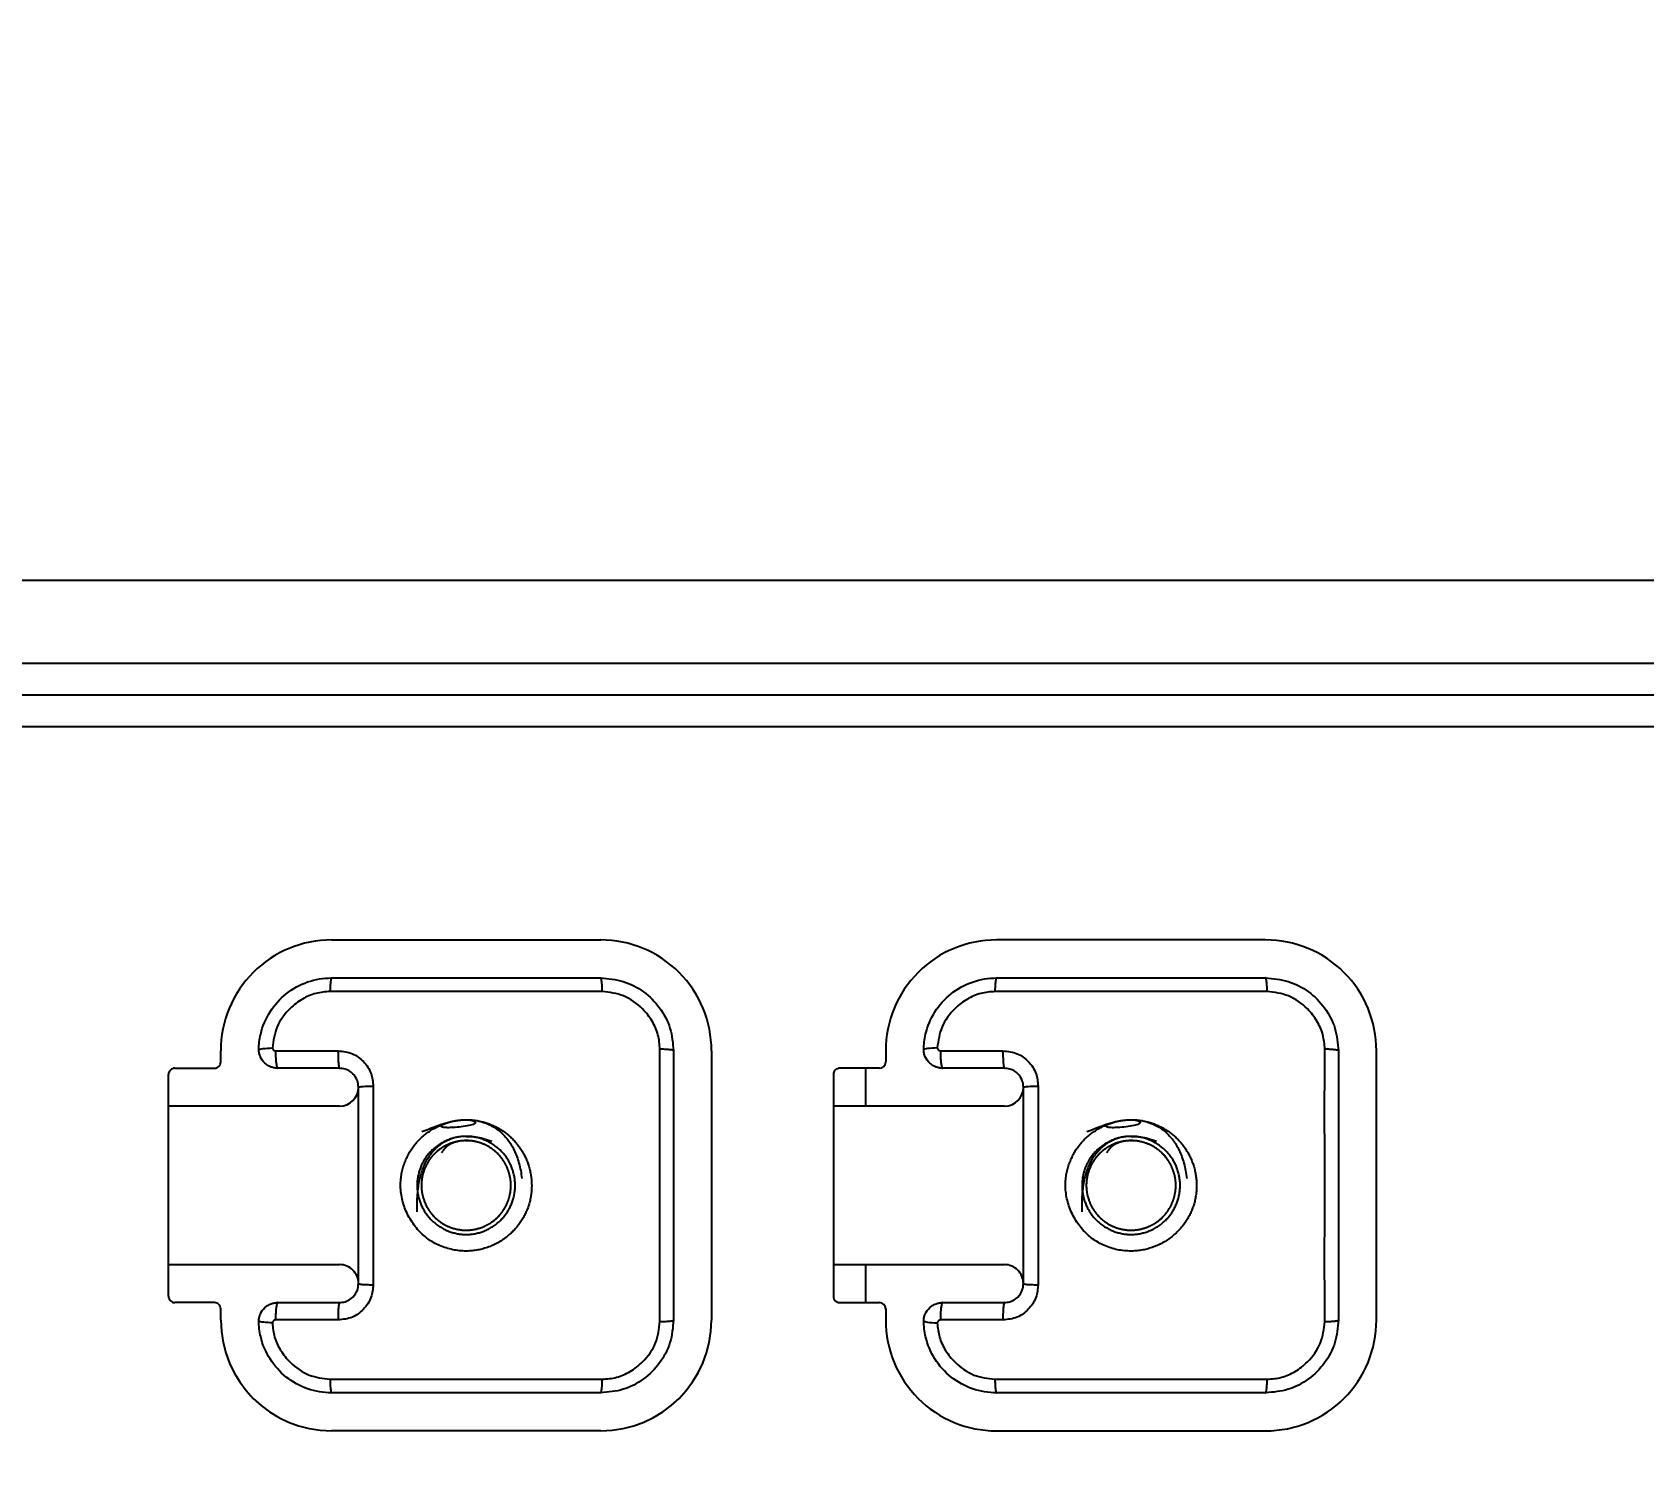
# Model space of a CAD drawing. Header units: millimetres. Extents: x -87 to 534, y -466 to 274.
# Drawn here: x 245.3 to 296.2, y -231.3 to -186.4 of the extents above; entities that cross this region are included whole.
import ezdxf

# ---------------------------------------------------------------- set-up
doc = ezdxf.new("R2010")
doc.units = ezdxf.units.MM
doc.header["$MEASUREMENT"] = 0
doc.layers.add('1', color=7, linetype='Continuous')
doc.layers.add('______', color=7, linetype='Continuous')
doc.styles.add('______', font='gulim_1.ttc')
doc.dimstyles.new('____ ______ 01', dxfattribs={"dimscale": 10, "dimtxt": 1, "dimasz": 1, "dimexe": 0.5, "dimexo": 0.5, "dimgap": 0.09, "dimtad": 1, "dimtoh": 1, "dimzin": 1, "dimdsep": 46, "dimtxsty": '______', "dimcen": 0.5, "dimazin": 0, "dimtfac": 1, "dimtdec": 4, "dimtix": 1, "dimtmove": 0, "dimatfit": 3, "dimfxl": 0, "dimtolj": 1, "dimtzin": 1, "dimarcsym": 0})

# ---------------------------------------------------------------- blocks, each defined once
blk = doc.blocks.new('*D2')
at = {"layer": '______', "color": 0, "lineweight": -2}
for p, q in [((141.5493859263009, 192.1530014738186), (-79.45061407369911, 192.1530014738186)), ((-74.45061407369911, 182.1530014738186), (-74.45061407369914, -251.7967063553381)), ((341.8680681089468, -261.7967063553381), (-79.45061407369914, -261.7967063553381))]:
    blk.add_line(p, q, dxfattribs=at)
at = {"layer": '______', "color": 0}
for points in [[(-72.78394740703244, 182.1530014738186), (-76.11728074036579, 182.1530014738186), (-74.45061407369911, 192.1530014738186)], [(-76.11728074036581, -251.7967063553381), (-72.78394740703247, -251.7967063553381), (-74.45061407369914, -261.7967063553381)]]:
    blk.add_solid(points, dxfattribs=at)
at = {"layer": 'Defpoints', "color": 0}
for p in [(146.5493859263009, 192.1530014738186), (-74.45061407369914, -261.7967063553381), (346.8680681089468, -261.7967063553381)]:
    blk.add_point(p, dxfattribs=at)
at = {"layer": '______', "color": 0, "insert": (-80.48061407369913, -34.82185244075973), "char_height": 10, "attachment_point": 5, "rotation": 90, "style": '______'}
blk.add_mtext('\\A1;453.95', dxfattribs=at)

msp = doc.modelspace()

# ---------------------------------------------------------------- linework, layer by layer
at = {"layer": '1', "color": 157}
for p, q in [((203.7347176434621, -203.6805548014263), (346.8680385927501, -203.680343400122)), ((166.485718953915, -206.3005455109568), (342.0222379503512, -206.3004563604599)), ((342.0222327919321, -207.3049234747706), (166.4857137954962, -207.3050126252675)), ((342.0222092003742, -208.3049234747848), (178.6144397486987, -208.3050064654008)), ((254.7143788392946, -215.0379117498736), (263.2143788391277, -215.0379650242851)), ((284.2143788387152, -215.0380966434191), (275.7143788388821, -215.0380433690077)), ((251.2143547091889, -218.8878898132755), (251.2143569028412, -218.5378898132825)), ((266.7143569025366, -218.5379869607385), (266.7143036281252, -227.0379869605715)), ((272.2143569024288, -218.5380214324166), (272.2143547087765, -218.8880214324095)), ((287.714303627713, -227.0381185797055), (287.7143569021241, -218.5381185798725)), ((249.5643083291457, -226.2878794716265), (249.5643522021901, -219.2878794717645)), ((249.7643534557019, -219.0878807252834), (251.0143534556773, -219.0878885597557)), ((270.5643522017776, -219.2880110908985), (270.564308328733, -226.2880110907605)), ((272.0143534552649, -219.0880201788898), (270.7643534552894, -219.0880123444175)), ((271.5822574351637, -219.0883484796296), (271.5822574351637, -220.2881836515267)), ((254.964345934518, -220.2879133166648), (249.5643459346124, -220.2878794717446)), ((275.9643459341055, -220.2880449357988), (270.5643459342, -220.2880110908786)), ((249.5643145967233, -225.2878794716464), (254.9643145966054, -225.2879133165667)), ((270.5643145963109, -225.2880110907804), (275.9643145961929, -225.2880449357007)), ((271.5822574351637, -225.2877238513381), (271.5822574351637, -226.4878994985961)), ((251.0143070756014, -226.4878885596107), (249.764307075626, -226.4878807251384)), ((270.7643070752133, -226.4880123442725), (272.014307075189, -226.4880201787448)), ((251.2143036284297, -227.0378898131155), (251.214305822082, -226.6878898131225)), ((272.2143058216695, -226.6880214322565), (272.2143036280172, -227.0380214322495)), ((263.2142816916717, -230.53796502398), (254.7142816918386, -230.5379117495686)), ((275.7142816914261, -230.5380433687027), (284.2142816912592, -230.5380966431142))]:
    msp.add_line(p, q, dxfattribs=at)
for centre, radius, start, end in [((254.7143569027726, -218.5379117498048), 3.500000000000295, 89.9996408942531, 179.9998996987604), ((263.2143569026052, -218.5379650242157), 3.500000000000276, 359.9996408942401, 89.99964089424567), ((275.7143569023597, -218.5380433689384), 3.499999999999845, 89.99964089424007, 179.999640894249), ((284.214356902193, -218.5380966433495), 3.499999999999849, 359.9996408942336, 89.9996408942475), ((249.7643522001804, -219.2878807166392), 0.2, 89.99999999999186, 180.0000000001629), ((251.0143547070888, -218.8878885511349), 0.2, 270, 8.142219984547067e-12), ((270.7643521981181, -219.2880123357731), 0.2, 89.99999999998371, 180.000000000171), ((272.0143547050266, -218.8880201702689), 0.2, 270.0000000000326, 8.142219984547067e-12), ((254.9643496926387, -219.6879133080206), 0.600000000000001, 270.0000000011345, 0), ((275.9643496905765, -219.6880449271546), 0.600000000000001, 270.0000000011236, 0), ((254.9643108336563, -225.887913307655), 0.600000000000001, 359.9999999999864, 90.00000000112091), ((275.964310831594, -225.888044926789), 0.600000000000001, 1.085629331272839e-11, 90.00000000113448), ((249.764308327136, -226.2878807162273), 0.2, 179.999999999886, 270.0000000000244), ((251.0143058199819, -226.6878885506756), 0.2, 0, 90.00000000001629), ((270.7643083250737, -226.2880123353613), 0.2, 179.9999999998697, 269.9999999999674), ((272.0143058179196, -226.6880201698095), 0.2, 0, 89.99999999998371), ((254.714303628361, -227.0379117496375), 3.50000000000004, 179.9996408942531, 269.9996408942451), ((263.2143036281936, -227.0379650240493), 3.500000000000386, 269.9996408942531, 359.9996408942489), ((275.7143036279483, -227.0380433687719), 3.499999999999694, 179.9996408942401, 269.9996408942438), ((284.2143036277819, -227.0380966431838), 3.499999999999577, 269.9996408942401, 359.9996408942568)]:
    msp.add_arc(centre, radius, start, end, dxfattribs=at)
for points, knots in [([(252.4145968732253, -218.5046881663585), (252.4169828365002, -218.3395300948205), (252.4373844791498, -218.1735627155455), (252.5332505416118, -217.7649661231656), (252.6344103397214, -217.5236739126375), (252.9070879802644, -217.0925649960975), (253.0825687611029, -216.8970142103835), (253.4835312851787, -216.5780532114705), (253.7148324315053, -216.4506211245665), (254.1990667430548, -216.2817778344295), (254.4586172637846, -216.2379101468915), (254.7143713182013, -216.2379117498494)], [0, 0, 0, 0, 0.138301791101536, 0.138301791101536, 0.352705724581507, 0.352705724581507, 0.567786413846616, 0.567786413846616, 0.78404469773359, 0.78404469773359, 1, 1, 1, 1]), ([(263.2143713180344, -216.2379650242607), (263.4550911359602, -216.2599506420736), (263.9361575602072, -216.3038877912344), (264.5893743759921, -216.6490193939967), (265.103408826702, -217.1630985104459), (265.4484621629513, -217.8162877613252), (265.4923812005891, -218.2972973862356), (265.5143569025604, -218.5379794396445)], [0, 0, 0, 0, 0.2002173737913466, 0.4001243308999651, 0.5999224976277842, 0.799813829480921, 1, 1, 1, 1]), ([(273.4145968728124, -218.5048197854926), (273.4169828360878, -218.3396617139545), (273.4373844787374, -218.1736943346796), (273.5332505411993, -217.7650977422995), (273.6344103393089, -217.5238055317715), (273.9070879798519, -217.0926966152315), (274.0825687606907, -216.8971458295175), (274.4835312847665, -216.5781848306045), (274.7148324310929, -216.4507527437005), (275.1990667426423, -216.2819094535635), (275.4586172633722, -216.2380417660255), (275.7143713177888, -216.2380433689835)], [0, 0, 0, 0, 0.138301791101598, 0.138301791101598, 0.352705724581563, 0.352705724581563, 0.567786413846617, 0.567786413846617, 0.784044697733589, 0.784044697733589, 1, 1, 1, 1]), ([(284.214371317622, -216.2380966433947), (284.4550911355477, -216.2600822612076), (284.9361575597948, -216.3040194103684), (285.5893743755794, -216.6491510131308), (286.1034088262895, -217.1632301295798), (286.4484621625388, -217.8164193804591), (286.4923812001764, -218.2974290053696), (286.5143569021477, -218.5381110587784)], [0, 0, 0, 0, 0.2002173737913198, 0.4001243308999233, 0.5999224976277452, 0.7998138294808987, 1, 1, 1, 1]), ([(254.6645428428433, -216.6669833318546), (254.5138444347717, -216.6785682767725), (254.2098496548733, -216.7019378851547), (253.7754186529819, -216.8945441055096), (253.3372532750002, -217.2346438830373), (252.9433472064311, -217.7551017496834), (252.876516344063, -218.2201111288447), (252.8438894872402, -218.4471289152025)], [0, 0, 0, 0, 0.1619601797889504, 0.326712470538541, 0.5007811752247651, 0.7562811470318164, 1, 1, 1, 1]), ([(263.2641939002751, -216.6670372308265), (262.5483000780357, -216.6670405485955), (261.1177585773285, -216.6670471783582), (258.9643682231595, -216.6670646711696), (256.8109779340455, -216.6670201852833), (255.3804365842589, -216.6669956234626), (254.6645428428433, -216.6669833318546)], [0, 0, 0, 0, 0.250217776686869, 0.5000000036955535, 0.7497822288636082, 1, 1, 1, 1]), ([(265.085285063245, -218.4881512215926), (265.0730226239261, -218.3347855905588), (265.0482815875089, -218.0253508554442), (264.8491228019079, -217.5858763442873), (264.4995632414916, -217.1445353034043), (263.9668875362117, -216.7517258534139), (263.4940089662498, -216.6947345378633), (263.2641939002751, -216.6670372308265)], [0, 0, 0, 0, 0.1625336524792632, 0.3279323885219935, 0.5010454976983945, 0.7575122470149088, 1, 1, 1, 1]), ([(275.6645428424308, -216.6671149509885), (275.5138444345428, -216.6786998959318), (275.2098496547987, -216.7020695043819), (274.7754186529401, -216.8946757251479), (274.3372532749099, -217.2347755030833), (273.9433472061587, -217.7552333694994), (273.8765163436781, -218.2202427483301), (273.8438894868277, -218.4472605343366)], [0, 0, 0, 0, 0.1619601796261564, 0.3267124704416448, 0.5007811754531104, 0.7562811473471952, 1, 1, 1, 1]), ([(284.2641938998627, -216.6671688499605), (283.5483000776233, -216.6671721677296), (282.117758576916, -216.6671787974925), (279.964368222747, -216.6671962903041), (277.810977933633, -216.667151804417), (276.3804365838464, -216.6671272425966), (275.6645428424308, -216.6671149509887)], [0, 0, 0, 0, 0.2502177766868767, 0.5000000036955535, 0.7497822288636191, 1, 1, 1, 1]), ([(286.0852850628326, -218.4882828407276), (286.073022623307, -218.3349172098809), (286.048281586412, -218.0254824743778), (285.84912279781, -217.5860079623853), (285.4995632338307, -217.1446669220699), (284.9668875300181, -216.7518574731225), (284.4940089630136, -216.6948661570726), (284.2641938998627, -216.6671688499605)], [0, 0, 0, 0, 0.1625336524538835, 0.3279323892828759, 0.5010455001163894, 0.7575122496529633, 1, 1, 1, 1]), ([(253.0143534571048, -219.0879010949118), (253.0086026953086, -219.0878516490945), (252.9941517888283, -219.0877273982725), (252.9655484911027, -219.0862230535419), (252.9286572646156, -219.0823069082843), (252.8829041581339, -219.0739833465012), (252.8162757887133, -219.0563462652409), (252.7177160547299, -219.015322376441), (252.5698896372044, -218.9082672160931), (252.4720879346478, -218.766009120382), (252.4300213540964, -218.6333927746671), (252.4198313063257, -218.5717001416374), (252.4168836330737, -218.5434353975046), (252.4153910273556, -218.5254522977961), (252.4148829153992, -218.5119100466441), (252.4145444468827, -218.5028891495759)], [0, 0, 0, 0, 0.02487878776503157, 0.06251711478719967, 0.1256485022941009, 0.18846834239391, 0.2512975816888743, 0.3763893296187144, 0.5015103219581631, 0.7505347925200989, 0.8750135738110052, 0.937549268021133, 0.9533148488898191, 0.9689016295700906, 1, 1, 1, 1]), ([(252.8438894872402, -218.4471289152025), (252.844237246356, -218.4507620876225), (252.844782401045, -218.4543787147095), (252.8478540558813, -218.4692551450615), (252.852205913211, -218.4802791674875), (252.8641671063679, -218.4999278406556), (252.8719466569996, -218.5088262048945), (252.8897325602711, -218.5232537666795), (252.8999692141092, -218.5290010098086), (252.9215147288648, -218.5366533100165), (252.9331220557174, -218.5386612056765), (252.9446008477689, -218.5386612744605)], [0, 0, 0, 0, 0.072370403138185, 0.072370403138185, 0.304743861012681, 0.304743861012681, 0.537392569969723, 0.537392569969723, 0.768645350008716, 0.768645350008716, 1, 1, 1, 1]), ([(252.9446008477689, -218.5386612744605), (253.2746646005785, -218.5386632522205), (253.6052950164235, -218.5386652258026), (254.2629713297438, -218.5386691356006), (254.5900490852509, -218.5386710721154), (254.9174613848184, -218.5386730041275)], [0, 0, 0, 0, 0.503382718460658, 0.503382718460658, 1, 1, 1, 1]), ([(254.9174613848184, -218.5386730041275), (255.0742148090851, -218.5554248438683), (255.3755575645191, -218.5876285776604), (255.739481789605, -218.8659286188961), (255.9880742573023, -219.2276925245001), (256.0166037905453, -219.5137485592575), (256.030349815755, -219.6515753309645)], [0, 0, 0, 0, 0.2665888838809781, 0.5124904238138059, 0.7651094090045738, 1, 1, 1, 1]), ([(265.085231164263, -227.0878022790434), (265.0811488255217, -226.3511701357388), (265.0732209266787, -224.920631053432), (265.0889293428054, -222.7880900728862), (265.0731315012545, -220.6554529219638), (265.0811537255747, -219.2248780482482), (265.085285063245, -218.4881512215926)], [0, 0, 0, 0, 0.2574633426232931, 0.4999936226400476, 0.7425034379758272, 1, 1, 1, 1]), ([(274.014353457017, -219.0880327140458), (274.0086026951744, -219.0879832682307), (273.9941517885773, -219.0878590174141), (273.9655484908019, -219.0863546726848), (273.9286572643261, -219.0824385274359), (273.8829041578438, -219.0741149656627), (273.816275788429, -219.0564778844189), (273.7177160544329, -219.015453995642), (273.5698896368503, -218.9083988352967), (273.4720879342544, -218.7661407395701), (273.4300213536851, -218.6335243938045), (273.4198313059128, -218.5718317607766), (273.4168836326576, -218.5435670165987), (273.415391026942, -218.5255839169071), (273.4148829149863, -218.5120416657647), (273.41454444647, -218.5030207687028)], [0, 0, 0, 0, 0.02487878776530319, 0.06251711478993478, 0.1256485022951084, 0.1884683423983673, 0.2512975816921466, 0.3763893296229245, 0.5015103219602357, 0.7505347925202557, 0.8750135738121018, 0.9375492680230361, 0.9533148488908783, 0.9689016295697905, 1, 1, 1, 1]), ([(273.8438894900637, -218.4472605366316), (273.7555327231066, -218.4516550175256), (273.6011037549101, -218.4619807585156), (273.4729975024206, -218.4784423697415), (273.414799722957, -218.4912431001945), (273.4145974317059, -218.5048197697915)], [0, 0, 0, 0, 0.5, 0.5, 1, 1, 1, 1]), ([(273.8438894868277, -218.4472605343365), (273.8442372459435, -218.4508937067566), (273.8447824006325, -218.4545103338435), (273.8478540554688, -218.4693867641955), (273.8522059127986, -218.4804107866215), (273.8641671059554, -218.5000594597896), (273.8719466565872, -218.5089578240286), (273.8897325598587, -218.5233853858135), (273.8999692136967, -218.5291326289425), (273.9215147284522, -218.5367849291506), (273.9331220553049, -218.5387928248106), (273.9446008473565, -218.5387928935945)], [0, 0, 0, 0, 0.072370403138201, 0.072370403138201, 0.304743861012673, 0.304743861012673, 0.537392569969711, 0.537392569969711, 0.768645350008763, 0.768645350008763, 1, 1, 1, 1]), ([(273.9446008473565, -218.5387928935945), (274.2746646001663, -218.5387948713545), (274.605295016011, -218.5387968449365), (275.2629713293313, -218.5388007547346), (275.5900490848385, -218.5388026912495), (275.9174613844059, -218.5388046232615)], [0, 0, 0, 0, 0.503382718460661, 0.503382718460661, 1, 1, 1, 1]), ([(275.9174613844059, -218.5388046232615), (276.0742148089553, -218.5555564630267), (276.3755575648133, -218.587760196853), (276.7394817899258, -218.8660602384568), (276.9880742570551, -219.2278241441186), (277.0166037901836, -219.5138801785116), (277.0303498153426, -219.6517069500885)], [0, 0, 0, 0, 0.2665888843270328, 0.5124904244680442, 0.765109409242378, 1, 1, 1, 1]), ([(286.0852311638505, -227.0879338981775), (286.0811488250972, -226.3513017546397), (286.073220926231, -224.9207626719075), (286.0889293423329, -222.7882216911527), (286.0731315008404, -220.655584540466), (286.0811537251616, -219.2250096671756), (286.0852850628326, -218.4882828407265)], [0, 0, 0, 0, 0.2574633427047102, 0.4999936227884835, 0.7425034380478668, 1, 1, 1, 1]), ([(255.5643496950411, -219.6879170772232), (255.557135216819, -219.6182191127326), (255.5407920230305, -219.4603300311816), (255.395263993963, -219.2420928109144), (255.1804555778463, -219.1070287187349), (255.0236746302821, -219.0931605955773), (254.9643534555996, -219.0879133166883)], [0, 0, 0, 0, 0.2206009933769077, 0.4997346549229732, 0.8107147049184745, 1, 1, 1, 1]), ([(276.5643496946286, -219.6880486963572), (276.5571352164716, -219.6183507321942), (276.5407920227549, -219.4604616506633), (276.3952639934446, -219.2422244295866), (276.1804555766471, -219.1071603375717), (276.0236746291275, -219.0932922145832), (275.9643534551872, -219.0880449358223)], [0, 0, 0, 0, 0.2206009923755893, 0.4997346549396632, 0.8107147072383615, 1, 1, 1, 1]), ([(255.564309480977, -225.8879170643625), (255.5643215584475, -224.4713832927205), (255.5643336953181, -223.0478827000885), (255.5643513193991, -220.9808020484485), (255.5643568363257, -220.3337366994506), (255.5643623426311, -219.6879170773325)], [0, 0, 0, 0, 0.687066960250158, 0.687066960250158, 1, 1, 1, 1]), ([(256.0303626116222, -219.6515752675245), (256.0303557801594, -220.1739305234689), (256.0303455076455, -220.9593994228968), (256.0303510036119, -222.0056060806539), (256.0303367539773, -222.7950285810814), (256.030297801424, -223.577756059397), (256.0303329226076, -224.623738899413), (256.0303186807964, -225.4022165520756), (256.0303091302194, -225.9242646579326)], [0, 0, 0, 0, 0.2500750016776201, 0.3760393603909243, 0.5000503447628938, 0.6273072728652963, 0.7500717822767945, 1, 1, 1, 1]), ([(276.5643094805646, -225.8880486834965), (276.5643215580353, -224.4715149118546), (276.5643336949056, -223.0480143192235), (276.5643513189866, -220.9809336675826), (276.564356835913, -220.3338683185846), (276.5643623422184, -219.6880486964665)], [0, 0, 0, 0, 0.687066960250158, 0.687066960250158, 1, 1, 1, 1]), ([(277.0303626112097, -219.6517068869294), (277.0303557797688, -220.1740621428485), (277.0303455072881, -220.9595310423848), (277.0303510031003, -222.0057377000941), (277.0303367535498, -222.7951602003448), (277.0302978011762, -223.5778876784811), (277.0303329221033, -224.6238705184546), (277.0303186803469, -225.4023481712291), (277.0303091298069, -225.9243962770666)], [0, 0, 0, 0, 0.2500750016762241, 0.3760393604589962, 0.5000503447613632, 0.6273072727958139, 0.7500717822752487, 1, 1, 1, 1]), ([(257.5682619317358, -221.0908670544979), (258.7323423980001, -220.573683259633), (259.784999078403, -220.8379493644277), (260.4570551372881, -221.2879653820829), (261.0005538885812, -222.0379604788889), (261.0935210569198, -222.9949872187212), (260.7595175408585, -223.9626591171079), (260.0509928849901, -224.6739882045823), (258.8636144561126, -224.9662888612941), (257.4612120926377, -224.5302859608709), (256.7654239971425, -223.166280926568), (256.9889305644342, -222.0240590437514), (257.5682619317358, -221.0908670544979), (258.7323423980001, -220.573683259633), (259.784999078403, -220.8379493644277)], [-0.2527333202008097, -0.1888053933448145, -0.1293408501416586, 0, 0.07435237002242365, 0.1162101613758746, 0.1878563788737262, 0.2841179890080583, 0.3269751949496887, 0.4258659822682654, 0.5029466503223771, 0.6041609912075467, 0.7472666797991903, 0.8111946066551855, 0.8706591498583414, 1, 1.074352370022424, 1.116210161375875, 1.187856378873726]), ([(278.5682620928314, -221.0909984909523), (279.7323424808294, -220.573814949843), (280.784999015244, -220.838080960099), (281.4570551000986, -221.288096952936), (282.0005538652597, -222.0380920571779), (282.0935210598984, -222.9951187605061), (281.75951760567, -223.9627906027831), (281.0509930055071, -224.6741197814728), (279.8636145318501, -224.9664204953866), (278.4612121019163, -224.5304176165939), (277.7654239620069, -223.1664125042419), (277.9889306153959, -222.0241904738089), (278.5682620928314, -221.0909984909523), (279.7323424808294, -220.573814949843), (280.784999015244, -220.838080960099)], [-0.252733326506298, -0.1888053800384938, -0.1293408204551104, 0, 0.07435235891214144, 0.1162101576085035, 0.1878563783574815, 0.2841179796665428, 0.3269751846790311, 0.4258659637225888, 0.5029466481607497, 0.6041609873427018, 0.747266673493702, 0.8111946199615062, 0.8706591795448896, 1, 1.074352358912142, 1.116210157608504, 1.187856378357481]), ([(259.3698602019549, -221.2390514374107), (258.5588636172188, -221.2390463545605), (258.155861193341, -221.4059724650668), (257.5823964146693, -221.9794300554588), (257.4154652525601, -222.3824303024618), (257.4154601696309, -223.1934270559041), (257.5823862799998, -223.5964293953763), (258.1558438702471, -224.1698941741929), (258.5588442016492, -224.3368253363834), (259.3698407863828, -224.3368304195023), (259.7728432103779, -224.1699043091055), (260.3463079893033, -223.5964467187137), (260.5132391515015, -223.1934463871919), (260.5132442344857, -222.3824498023073), (260.3463181239727, -221.9794473783085), (259.7728605334723, -221.4059825994937), (259.3698602019549, -221.2390514374107), (258.5588636172188, -221.2390463545605)], [-0.2499999996272186, -0.1249999998136094, 0, 0, 0.125000001304735, 0.125000001304735, 0.2500000011183443, 0.2500000011183443, 0.3750000009319536, 0.3750000009319536, 0.5000000007455628, 0.5000000007455628, 0.625000000559172, 0.625000000559172, 0.7500000003727814, 0.7500000003727814, 0.8750000001863906, 0.8750000001863906, 1, 1, 1.125000001304735, 1.250000001118344]), ([(259.0614890785218, -221.3741302369006), (258.8054157090719, -221.3741285758948), (258.6444080660735, -221.4028030549478), (258.344923611071, -221.5088815057543), (258.2020343408883, -221.5877039663096), (257.9525629637328, -221.7871301883019), (257.8437071005912, -221.9117994389716), (257.6795989876164, -222.1812815067454), (257.6198328750183, -222.3285635974038), (257.549636215186, -222.6372917581557), (257.5412194890723, -222.8037842816984), (257.5818206527447, -223.1177357572926), (257.6278739328347, -223.2698635402637), (257.7661733813243, -223.5534718867301), (257.8622775914232, -223.6881346513646), (258.0900552631392, -223.9099542333711), (258.2236533354553, -224.0010535953922), (258.5091840534205, -224.1341311276506), (258.665244658577, -224.177921590576), (258.9817375092489, -224.2109712294372), (259.1466147574843, -224.1986359728593), (259.4526583133547, -224.1221627090837), (259.5987489642753, -224.0593118427302), (259.8656254092293, -223.8888223478903), (259.9885037840272, -223.7761694972011), (260.180043362722, -223.5242165977693), (260.2541118926733, -223.3836724346148), (260.3549623568724, -223.0846357782102), (260.3811550866585, -222.9211380287032), (260.3746802493561, -222.603357120779), (260.3436446503874, -222.4449107932836), (260.2340067984367, -222.1495793792435), (260.1535950759348, -222.0085601775074), (259.9514032822715, -221.762736722524), (259.8254619037032, -221.6558596129601), (259.5539831156793, -221.4952991092787), (259.4057728591124, -221.4373460708306), (259.159117696388, -221.384712752485), (259.0614890785218, -221.3741302369006), (258.8054157090719, -221.3741285758948)], [-0.08530163437819405, -0.032693803461882, 0, 0, 0.05397822456719755, 0.05397822456719755, 0.1078763988570087, 0.1078763988570087, 0.1624757514378699, 0.1624757514378699, 0.2150298546364958, 0.2150298546364958, 0.2700145165794002, 0.2700145165794002, 0.3225497628012652, 0.3225497628012652, 0.3771344380200246, 0.3771344380200246, 0.4305210949485109, 0.4305210949485109, 0.4840587079963581, 0.4840587079963581, 0.5386006926109607, 0.5386006926109607, 0.5911801297970407, 0.5911801297970407, 0.6461603602090371, 0.6461603602090371, 0.6986689159932022, 0.6986689159932022, 0.7532947462825931, 0.7532947462825931, 0.8066005915143029, 0.8066005915143029, 0.8602114215661986, 0.8602114215661986, 0.914698365621806, 0.914698365621806, 0.967306196538118, 0.967306196538118, 1, 1, 1.053978224567198, 1.107876398857009]), ([(280.3698602015425, -221.2391830565447), (279.5588636168063, -221.2391779736945), (279.1558611929288, -221.4061040842008), (278.5823964142569, -221.9795616745928), (278.4154652521479, -222.3825619215958), (278.4154601692185, -223.193558675038), (278.5823862795874, -223.5965610145103), (279.1558438698346, -224.1700257933269), (279.5588442012368, -224.3369569555175), (280.3698407859702, -224.3369620386363), (280.7728432099657, -224.1700359282395), (281.3463079888909, -223.5965783378477), (281.5132391510888, -223.193578006326), (281.5132442340732, -222.3825814214413), (281.3463181235602, -221.9795789974424), (280.7728605330599, -221.4061142186277), (280.3698602015425, -221.2391830565447), (279.5588636168063, -221.2391779736945)], [-0.2499999996272219, -0.124999999813611, 0, 0, 0.1250000013047235, 0.1250000013047235, 0.2500000011183344, 0.2500000011183344, 0.3750000009319454, 0.3750000009319454, 0.5000000007455563, 0.5000000007455563, 0.6250000005591672, 0.6250000005591672, 0.7500000003727781, 0.7500000003727781, 0.875000000186389, 0.875000000186389, 1, 1, 1.125000001304723, 1.250000001118334]), ([(280.0614890781094, -221.3742618560345), (279.8054157086597, -221.3742601950287), (279.6444080656613, -221.4029346740817), (279.3449236106587, -221.5090131248882), (279.2020343404761, -221.5878355854436), (278.9525629633204, -221.7872618074359), (278.8437071001788, -221.9119310581056), (278.6795989872041, -222.1814131258794), (278.6198328746059, -222.3286952165379), (278.5496362147735, -222.6374233772897), (278.5412194886599, -222.8039159008325), (278.5818206523322, -223.1178673764267), (278.6278739324225, -223.2699951593977), (278.7661733809118, -223.5536035058641), (278.8622775910108, -223.6882662704986), (279.0900552627268, -223.9100858525049), (279.2236533350429, -224.0011852145261), (279.5091840530081, -224.1342627467845), (279.6652446581647, -224.17805320971), (279.9817375088364, -224.2111028485712), (280.1466147570718, -224.1987675919934), (280.452658312942, -224.1222943282178), (280.5987489638626, -224.0594434618641), (280.8656254088169, -223.8889539670242), (280.9885037836145, -223.7763011163352), (281.1800433623096, -223.5243482169035), (281.2541118922607, -223.383804053749), (281.3549623564597, -223.0847673973444), (281.3811550862461, -222.9212696478374), (281.3746802489436, -222.6034887399132), (281.343644649975, -222.4450424124178), (281.2340067980242, -222.1497109983776), (281.1535950755224, -222.0086917966414), (280.951403281859, -221.762868341658), (280.8254619032907, -221.655991232094), (280.5539831152671, -221.4954307284128), (280.4057728586999, -221.4374776899647), (280.1591176959755, -221.384844371619), (280.0614890781094, -221.3742618560345), (279.8054157086597, -221.3742601950287)], [-0.08530163437819949, -0.03269380346186879, 0, 0, 0.05397822456719853, 0.05397822456719853, 0.1078763988570147, 0.1078763988570147, 0.1624757514378732, 0.1624757514378732, 0.2150298546365036, 0.2150298546365036, 0.2700145165794065, 0.2700145165794065, 0.3225497628012728, 0.3225497628012728, 0.3771344380200139, 0.3771344380200139, 0.4305210949484748, 0.4305210949484748, 0.4840587079963702, 0.4840587079963702, 0.5386006926109165, 0.5386006926109165, 0.5911801297970262, 0.5911801297970262, 0.6461603602090061, 0.6461603602090061, 0.6986689159931738, 0.6986689159931738, 0.7532947462825733, 0.7532947462825733, 0.8066005915142773, 0.8066005915142773, 0.860211421566219, 0.860211421566219, 0.9146983656218005, 0.9146983656218005, 0.9673061965381312, 0.9673061965381312, 1, 1, 1.053978224567198, 1.107876398857015]), ([(256.0303091302194, -225.9242646579326), (256.0165597812495, -226.0620586158561), (255.9880211858781, -226.3480682311754), (255.7395361576846, -226.7098365717089), (255.3756135392925, -226.9882168935892), (255.0742172374685, -227.020405892919), (254.9174081199335, -227.0371530412706)], [0, 0, 0, 0, 0.2348375382008778, 0.4874364230150232, 0.7333257186595855, 1, 1, 1, 1]), ([(254.9643070755239, -226.4879133165427), (255.0235755745628, -226.4826759297289), (255.1800799048549, -226.4688460921409), (255.3948874115945, -226.3340502724827), (255.5406875903834, -226.1158610601349), (255.5570796794443, -225.9576915129811), (255.5643108360587, -225.8879170771012)], [0, 0, 0, 0, 0.1891150584718535, 0.4993770055644214, 0.7791566856338532, 1, 1, 1, 1]), ([(277.030310500774, -225.9243962838855), (277.0165610663344, -226.0621900192672), (276.9880222606728, -226.3481995022496), (276.7395366518604, -226.7099675924642), (276.3756138835333, -226.9883483255742), (276.0742172778334, -227.020537456248), (275.917408119521, -227.0372846604046)], [0, 0, 0, 0, 0.2348370929909051, 0.4874360606116336, 0.7333257296307732, 1, 1, 1, 1]), ([(275.9643070751113, -226.4880449356767), (276.0235755724898, -226.4828075491494), (276.180079902681, -226.468977711939), (276.3948874110347, -226.3341818925962), (276.5406875903222, -226.1159926783832), (276.5570796791981, -225.9578231312773), (276.5643108356462, -225.8880486962352)], [0, 0, 0, 0, 0.1891150532820357, 0.4993770055292077, 0.7791566882029182, 1, 1, 1, 1]), ([(252.4144907336345, -227.0729055215063), (252.4148292404752, -227.0638861619026), (252.4153374142627, -227.0503461042831), (252.4168298658042, -227.032365430651), (252.4197774278496, -227.0041020687949), (252.4299659014137, -226.9424187778596), (252.4720280471065, -226.8098055254078), (252.5698239288022, -226.6675450395406), (252.717658701386, -226.5604811509597), (252.8162272279253, -226.5194535112041), (252.8828602569281, -226.501816705319), (252.9286131270233, -226.4934934014371), (252.965111238198, -226.4896213460162), (252.9936912973203, -226.488089451412), (253.0081448774499, -226.4879573958648), (253.0143070755207, -226.4879010947664)], [0, 0, 0, 0, 0.03109293946303347, 0.04667739289503579, 0.06244353729962013, 0.1249766434080316, 0.2494278793853897, 0.4984726688742031, 0.623600668638642, 0.7486978409217752, 0.8115391028675931, 0.8743559374875499, 0.937489237590818, 0.9733489076007948, 1, 1, 1, 1]), ([(273.4144907332216, -227.073037140651), (273.4148292400619, -227.0640177810562), (273.4153374138484, -227.0504777234509), (273.4168298653856, -227.0324970498484), (273.4197774274321, -227.0042336879588), (273.4299659009871, -226.9425503970608), (273.4720280466586, -226.8099371446069), (273.5698239283365, -226.6676766587341), (273.7176587008839, -226.560612770147), (273.8162272273803, -226.5195851303856), (273.8828602563744, -226.5019483244834), (273.9286131265296, -226.4936250205826), (273.9651112376882, -226.4897529651569), (273.9936912968965, -226.4882210705457), (274.0081448770411, -226.4880890149986), (274.0143070751187, -226.4880327139003)], [0, 0, 0, 0, 0.03109293946306697, 0.04667739289380172, 0.0624435372974657, 0.1249766434066509, 0.249427879383323, 0.4984726688718585, 0.6236006686363054, 0.7486978409233482, 0.811539102870887, 0.8743559374867168, 0.9374892375907113, 0.973348907600773, 1, 1, 1, 1]), ([(254.714289212932, -229.3379117495925), (254.4585351585151, -229.3379101466335), (254.1989851876942, -229.2940392055935), (253.7147529926597, -229.1251898455175), (253.4834534437323, -228.9977548592265), (253.0824949179137, -228.6787888342114), (252.9070165883486, -228.4832358488335), (252.6343443518444, -228.0521235142705), (252.5331875783781, -227.8108300357076), (252.4373266377456, -227.4022322416636), (252.4169270755247, -227.2362646066655), (252.4145431825318, -227.0711065052305)], [0, 0, 0, 0, 0.215955302266397, 0.215955302266397, 0.432213586153357, 0.432213586153357, 0.647294275418452, 0.647294275418452, 0.86169820889841, 0.86169820889841, 1, 1, 1, 1]), ([(252.8438351033105, -227.1286711175533), (252.742579715446, -227.1231481275471), (252.5077064930156, -227.1103369331252), (252.4483266693658, -227.0853317658577), (252.4145458774524, -227.0711064903297)], [0, 0, 0, 0, 0.431106563858391, 1, 1, 1, 1]), ([(252.9445475828918, -227.0371400408135), (252.9330687908405, -227.0371399657095), (252.9214614388193, -227.0391477158695), (252.8999158281429, -227.0467997460115), (252.8896791022626, -227.0525468608115), (252.8718930181412, -227.0669741996466), (252.8641133559677, -227.0758724663665), (252.8521519165124, -227.0955209895975), (252.8477999209952, -227.1065449574814), (252.8447280796809, -227.1214213493186), (252.844182879657, -227.1250379695715), (252.8438350749987, -227.1286711376325)], [0, 0, 0, 0, 0.231354649991337, 0.231354649991337, 0.462607430030377, 0.462607430030377, 0.69525613898749, 0.69525613898749, 0.927629596861859, 0.927629596861859, 1, 1, 1, 1]), ([(252.8438350749987, -227.1286711376324), (252.8591609547352, -227.2796511032348), (252.8900821739176, -227.5842655651001), (253.0932391552731, -228.0141401470567), (253.443220684228, -228.4448269927898), (253.971476123008, -228.8266305419008), (254.4377347438381, -228.881942531776), (254.6644661160572, -228.9088395430146)], [0, 0, 0, 0, 0.1625777452929116, 0.3280139334785717, 0.5009615160303432, 0.7573284970925346, 1, 1, 1, 1]), ([(254.9174081199335, -227.0371530412706), (254.5855360696751, -227.0371508395265), (254.2540074383746, -227.0371486467255), (253.5963554285083, -227.0371443130305), (253.2701758851945, -227.0371421714345), (252.9445475828918, -227.0371400408135)], [0, 0, 0, 0, 0.503382719561785, 0.503382719561785, 1, 1, 1, 1]), ([(265.5143036281488, -227.0379794394785), (265.4923248689076, -227.278661439552), (265.4483997311945, -227.7596708487891), (265.103337797907, -228.4128559605874), (264.5892966799543, -228.9269284102871), (263.936075724183, -229.2720514155809), (263.4550090841121, -229.3159824639416), (263.2142892127649, -229.3379650240043)], [0, 0, 0, 0, 0.20018635278792, 0.4000777759133242, 0.5998759426410122, 0.799782808477243, 1, 1, 1, 1]), ([(263.2641171734886, -228.9088934420056), (263.4167543942945, -228.8969829370899), (263.7247403472979, -228.8729503440705), (264.1641118179434, -228.6748068375684), (264.6053147532823, -228.3255502724573), (264.9988039503573, -227.7919239956767), (265.0568882839066, -227.3187114645759), (265.085231164263, -227.0878022790434)], [0, 0, 0, 0, 0.1617439634793542, 0.3263612143338142, 0.5005421041684984, 0.7562841041721666, 1, 1, 1, 1]), ([(275.7142892125194, -229.3380433687265), (275.4585351581027, -229.3380417657675), (275.1989851872818, -229.2941708247275), (274.7147529922472, -229.1253214646515), (274.4834534433201, -228.9978864783606), (274.0824949175012, -228.6789204533455), (273.9070165879361, -228.4833674679685), (273.634344351432, -228.0522551334045), (273.5331875779657, -227.8109616548426), (273.4373266373332, -227.4023638607985), (273.4169270751117, -227.2363962257996), (273.4145431821189, -227.0712381243645)], [0, 0, 0, 0, 0.215955302266419, 0.215955302266419, 0.432213586153355, 0.432213586153355, 0.647294275418452, 0.647294275418452, 0.861698208898411, 0.861698208898411, 1, 1, 1, 1]), ([(273.414543741012, -227.0712381400728), (273.4400236659294, -227.083747152783), (273.4910048566728, -227.1087756552241), (273.726192187353, -227.1221251920012), (273.8438350778224, -227.1288027544718)], [0, 0, 0, 0, 0.4997906982110196, 1, 1, 1, 1]), ([(273.9445475824796, -227.0372716599476), (273.933068790428, -227.0372715848436), (273.9214614384071, -227.0392793350036), (273.8999158277304, -227.0469313651456), (273.8896791018503, -227.0526784799455), (273.8718930177288, -227.0671058187805), (273.8641133555552, -227.0760040855005), (273.8521519161, -227.0956526087316), (273.8477999205829, -227.1066765766155), (273.8447280792684, -227.1215529684525), (273.8441828792443, -227.1251695887055), (273.8438350745862, -227.1288027567665)], [0, 0, 0, 0, 0.231354649991378, 0.231354649991378, 0.462607430030399, 0.462607430030399, 0.695256138987472, 0.695256138987472, 0.927629596861842, 0.927629596861842, 1, 1, 1, 1]), ([(273.8438350745864, -227.1288027567665), (273.8591609545313, -227.2797827225154), (273.89008217419, -227.5843971852236), (274.0932391586161, -228.0142717683959), (274.4432206913607, -228.4449586132837), (274.9714761287423, -228.8267621606196), (275.437734746359, -228.8820741508835), (275.6644661156445, -228.9089711621485)], [0, 0, 0, 0, 0.1625777456033264, 0.3280139346942073, 0.5009615188263993, 0.7573284999192162, 1, 1, 1, 1]), ([(275.917408119521, -227.0372846604055), (275.5855360692626, -227.0372824586615), (275.2540074379622, -227.0372802658595), (274.5963554280956, -227.0372759321644), (274.270175884782, -227.0372737905685), (273.9445475824796, -227.0372716599476)], [0, 0, 0, 0, 0.503382719561788, 0.503382719561788, 1, 1, 1, 1]), ([(286.5143036277364, -227.0381110586125), (286.4923248684954, -227.278793058686), (286.4483997307821, -227.7598024679226), (286.103337797495, -228.4129875797207), (285.5892966795427, -228.9270600294208), (284.936075723771, -229.2721830347148), (284.4550090836997, -229.3161140830756), (284.2142892123525, -229.3380966431384)], [0, 0, 0, 0, 0.2001863527877472, 0.4000777759130691, 0.5998759426407546, 0.7997828084770718, 1, 1, 1, 1]), ([(284.2641171730761, -228.9090250611405), (284.4167543943997, -228.897114556172), (284.7247403483, -228.8730819630578), (285.1641118199154, -228.6749384556819), (285.6053147547241, -228.3256818895293), (285.99880395024, -227.7920556129293), (286.0568882836008, -227.3188430830138), (286.0852311638505, -227.0879338981775)], [0, 0, 0, 0, 0.1617439640204388, 0.3263612152690989, 0.5005421053887281, 0.7562841048917595, 1, 1, 1, 1]), ([(254.6644661160572, -228.9088395430147), (255.3803272927385, -228.9088361417331), (256.8108035720145, -228.9088293450905), (258.2471466346587, -228.9088185149365), (259.6814958341797, -228.9088263397664), (261.1178315031837, -228.9088568399695), (262.548300347911, -228.9088812347055), (263.2641171734886, -228.9088934420056)], [0, 0, 0, 0, 0.2502177742280313, 0.5000000032767835, 0.5000025908673442, 0.7497977257444993, 1, 1, 1, 1]), ([(275.6644661156445, -228.9089711621484), (276.3803272923526, -228.90896776165), (277.8108035716818, -228.9089609665723), (279.2471466340603, -228.9089501286004), (280.6814958339537, -228.9089579643719), (282.1178315026918, -228.9089884567554), (283.5483003474724, -228.909012853057), (284.2641171730761, -228.9090250611405)], [0, 0, 0, 0, 0.2502177742280295, 0.5000000032767828, 0.5000025908673492, 0.7497977257446415, 1, 1, 1, 1])]:
    msp.add_open_spline(points, degree=3, knots=knots, dxfattribs=at)
for points, weights in [([(254.7143681832154, -216.2379117412994), (254.670732403491, -216.2379117412994), (254.6645423970979, -216.6669836356)], [1, 0.735788537576353, 0.9482538460171328]), ([(263.2641934541974, -216.6670369100009), (263.258003511738, -216.2379650157112), (263.2143681827142, -216.2379650157111)], [0.9482538460102384, 0.7357885375806397, 1]), ([(275.7143681819778, -216.2380433604342), (275.6707324022535, -216.2380433604343), (275.6645423958602, -216.6671152547338)], [1, 0.7357885375767337, 0.9482538460165204]), ([(284.26419345296, -216.6671685291352), (284.2580035105007, -216.2380966348452), (284.2143681814769, -216.2380966348452)], [0.9482538460102762, 0.7357885375806162, 1]), ([(265.5143569009683, -218.5379762972447), (265.5143569009682, -218.4943407231991), (265.0852847493592, -218.4881507684383)], [1, 0.735788435478364, 0.9482540102211375]), ([(286.5143568997307, -218.5381079163786), (286.5143568997307, -218.4944723423332), (286.0852847481219, -218.4882823875723)], [1, 0.735788435478409, 0.9482540102210651]), ([(255.5643108347986, -225.8879202019909), (255.5643108347986, -225.9219506884681), (256.0303093567614, -225.9242648621453)], [1, 0.7210109235630501, 0.973511822117405]), ([(276.5643108335612, -225.888051821125), (276.5643108335613, -225.9220824013452), (277.0303107264912, -225.9243964880874)], [1, 0.7210103694489347, 0.9735128251287506]), ([(265.0852314749479, -227.0878018255511), (265.5143036265569, -227.0816118707903), (265.5143036265567, -227.0379762967448)], [0.9482540102211614, 0.7357884354783492, 1]), ([(286.0852314737107, -227.087933444685), (286.5143036253193, -227.0817434899244), (286.5143036253194, -227.0381079158788)], [0.948254010221058, 0.7357884354784134, 1]), ([(254.6644665594063, -228.9088398462865), (254.6706565657992, -229.3379117405871), (254.7142923455235, -229.3379117405871)], [0.9482538460171344, 0.735788537576352, 1]), ([(263.2142923450228, -229.337965014998), (263.2579276740466, -229.3379650149979), (263.264117616506, -228.9088931207086)], [1, 0.7357885375808149, 0.9482538460099568]), ([(275.664466558169, -228.9089714654204), (275.670656564562, -229.3380433597209), (275.7142923442864, -229.3380433597209)], [0.9482538460171497, 0.7357885375763424, 1]), ([(284.2142923437855, -229.3380966341319), (284.257927672809, -229.3380966341318), (284.2641176152684, -228.9090247398425)], [1, 0.7357885375807943, 0.9482538460099897])]:
    msp.add_rational_spline(points, weights, degree=2, dxfattribs=at)
for points in [[(254.7143713182013, -216.2379117498494), (257.5446448947155, -216.2379294888095), (260.3840973551426, -216.2379472852986), (263.2143713180344, -216.2379650242615)], [(275.7143713177888, -216.2380433689835), (278.544644894303, -216.2380611079435), (281.3840973547299, -216.2380789044325), (284.214371317622, -216.2380966433955)], [(252.4145951818928, -218.5048054566821), (252.414595325627, -218.5047954567149), (252.4145957932897, -218.5047629202616), (252.4145968732253, -218.5046881663585)], [(252.4145995681456, -218.5046881812935), (252.4149576893235, -218.4800167794256), (252.6273093080467, -218.4578844643536), (252.8438895155518, -218.4471289352825)], [(265.5143569025604, -218.5379794396445), (265.5143391636, -221.3682530844495), (265.5143213671097, -224.2077057075935), (265.5143036281488, -227.0379794394785)], [(273.4145951814803, -218.5049370758161), (273.4145953252146, -218.504927075849), (273.4145957928768, -218.5048945393964), (273.4145968728124, -218.5048197854926)], [(286.5143569021477, -218.5381110587786), (286.5143391631873, -221.3683847035835), (286.514321366697, -224.2078373267275), (286.5143036277364, -227.0381110586126)], [(254.9643534555996, -219.0879133166885), (254.3127521590209, -219.0879092327265), (253.6624043214615, -219.0879051566205), (253.0143534556378, -219.0879010949116)], [(275.9643534551872, -219.0880449358225), (275.3127521586084, -219.0880408518606), (274.6624043210491, -219.0880367757545), (274.0143534552255, -219.0880327140455)], [(255.5643496950188, -219.6879206721103), (255.5643499010444, -219.6713422219127), (255.8033292865457, -219.6527066182923), (256.0303498157109, -219.6515819999768)], [(276.5643496946063, -219.6880522912443), (276.5643499006319, -219.6714738410467), (276.8033292861332, -219.6528382374263), (277.0303498152985, -219.6517136191108)], [(253.0143070755621, -226.4879010947666), (253.6623579413858, -226.4879051564756), (254.3127057789452, -226.4879092325805), (254.9643070755237, -226.4879133165425)], [(274.0143070751496, -226.4880327139006), (274.6623579409732, -226.4880367756095), (275.3127057785327, -226.4880408517145), (275.9643070751113, -226.4880449356765)], [(252.4145431825318, -227.0711065052305), (252.414542103533, -227.0710317513145), (252.4145414065038, -227.0709832149048), (252.4145416326883, -227.0709989648558)], [(273.4145431821189, -227.0712381243645), (273.4145421031203, -227.0711633704485), (273.4145414060915, -227.0711148340388), (273.4145416322758, -227.0711305839898)], [(263.2142892127652, -229.3379650240036), (260.3840154044678, -229.3379472850424), (257.544562809022, -229.3379294885525), (254.714289212932, -229.3379117495925)], [(284.2142892123525, -229.3380966431375), (281.3840154040554, -229.3380789041765), (278.5445628086095, -229.3380611076865), (275.7142892125194, -229.3380433687265)]]:
    msp.add_open_spline(points, degree=3, dxfattribs=at)
for points, weights, knots in [([(252.9446005380253, -218.538661703048), (252.9442598082569, -218.5632214126115), (252.9442598082569, -218.5879010863086), (252.9442598082569, -219.0879010863086), (253.0143565882963, -219.0879010863086)], [0.9626697728401425, 0.9799643244984634, 1, 0.7071067811865476, 1], [4.604936968999226, 4.604936968999226, 4.604936968999226, 4.71238898038469, 4.71238898038469, 6.283185307179586, 6.283185307179586, 6.283185307179586]), ([(254.9174610749947, -218.5386732894349), (254.9172320036425, -218.5632333143639), (254.9172320036425, -218.5879133080857), (254.9172320036425, -219.0879133080857), (254.9643565881815, -219.0879133080857)], [0.9626693333055344, 0.9799640698985806, 1, 0.7071067811865476, 1], [4.604935603571367, 4.604935603571367, 4.604935603571367, 4.71238898038469, 4.71238898038469, 6.283185307179586, 6.283185307179586, 6.283185307179586]), ([(273.944600536788, -218.538793322182), (273.9442598070195, -218.5633530317454), (273.9442598070195, -218.5880327054426), (273.9442598070194, -219.0880327054426), (274.014356587059, -219.0880327054426)], [0.962669772840136, 0.9799643244984596, 1, 0.7071067811865476, 1], [4.604936968999206, 4.604936968999206, 4.604936968999206, 4.71238898038469, 4.71238898038469, 6.283185307179586, 6.283185307179586, 6.283185307179586]), ([(275.9174610737572, -218.538804908569), (275.9172320024052, -218.5633649334978), (275.9172320024052, -218.5880449272197), (275.9172320024051, -219.0880449272197), (275.9643565869442, -219.0880449272197)], [0.9626693333055281, 0.979964069898577, 1, 0.7071067811865476, 1], [4.604935603571348, 4.604935603571348, 4.604935603571348, 4.71238898038469, 4.71238898038469, 6.283185307179586, 6.283185307179586, 6.283185307179586]), ([(253.0143039406428, -226.4879010858135), (252.9442071606034, -226.4879010858135), (252.9442071606034, -226.9879010858135), (252.9442071606032, -227.0125807595103), (252.9445478903718, -227.0371404690732)], [1, 0.7071067811865476, 1, 0.979964324498886, 0.9626697728408722], [0, 0, 0, 1.570796326794897, 1.570796326794897, 1.678248338178093, 1.678248338178093, 1.678248338178093]), ([(254.9643039405278, -226.4879133075897), (254.9171793559889, -226.4879133075897), (254.917179355989, -226.9879133075897), (254.9171793559888, -227.0125933013163), (254.9174084273411, -227.0371533262498)], [1, 0.7071067811865476, 1, 0.9799640698947922, 0.9626693332989942], [0, 0, 0, 1.570796326794897, 1.570796326794897, 1.678249703628536, 1.678249703628536, 1.678249703628536]), ([(274.0143039394052, -226.4880327049477), (273.9442071593659, -226.4880327049477), (273.9442071593658, -226.9880327049477), (273.9442071593659, -227.0127123786444), (273.9445478891344, -227.0372720882074)], [1, 0.7071067811865476, 1, 0.9799643244988842, 0.9626697728408689], [0, 0, 0, 1.570796326794897, 1.570796326794897, 1.678248338178104, 1.678248338178104, 1.678248338178104]), ([(275.9643039392904, -226.4880449267238), (275.9171793547514, -226.4880449267237), (275.9171793547514, -226.9880449267238), (275.9171793547515, -227.0127249204509), (275.9174084261037, -227.037284945385)], [1, 0.7071067811865476, 1, 0.9799640698943767, 0.9626693332982766], [0, 0, 0, 1.570796326794897, 1.570796326794897, 1.678249703630765, 1.678249703630765, 1.678249703630765])]:
    msp.add_rational_spline(points, weights, degree=2, knots=knots, dxfattribs=at)

# ---------------------------------------------------------------- dimensions: what is measured, and where the dimension line sits
at = {"layer": '______'}
dim = msp.add_linear_dim(base=(-74.45061407369914, -261.7967063553381), p1=(146.5493859263009, 192.1530014738186), p2=(346.8680681089468, -261.7967063553381), angle=90, dimstyle='____ ______ 01', override={"dimtmove": 1}, dxfattribs=at)
dim.commit()
dim.dimension.update_dxf_attribs({"geometry": '*D2', "text_midpoint": (-80.48061407369913, -34.82185244075973)})

doc.saveas('drawing.dxf')
